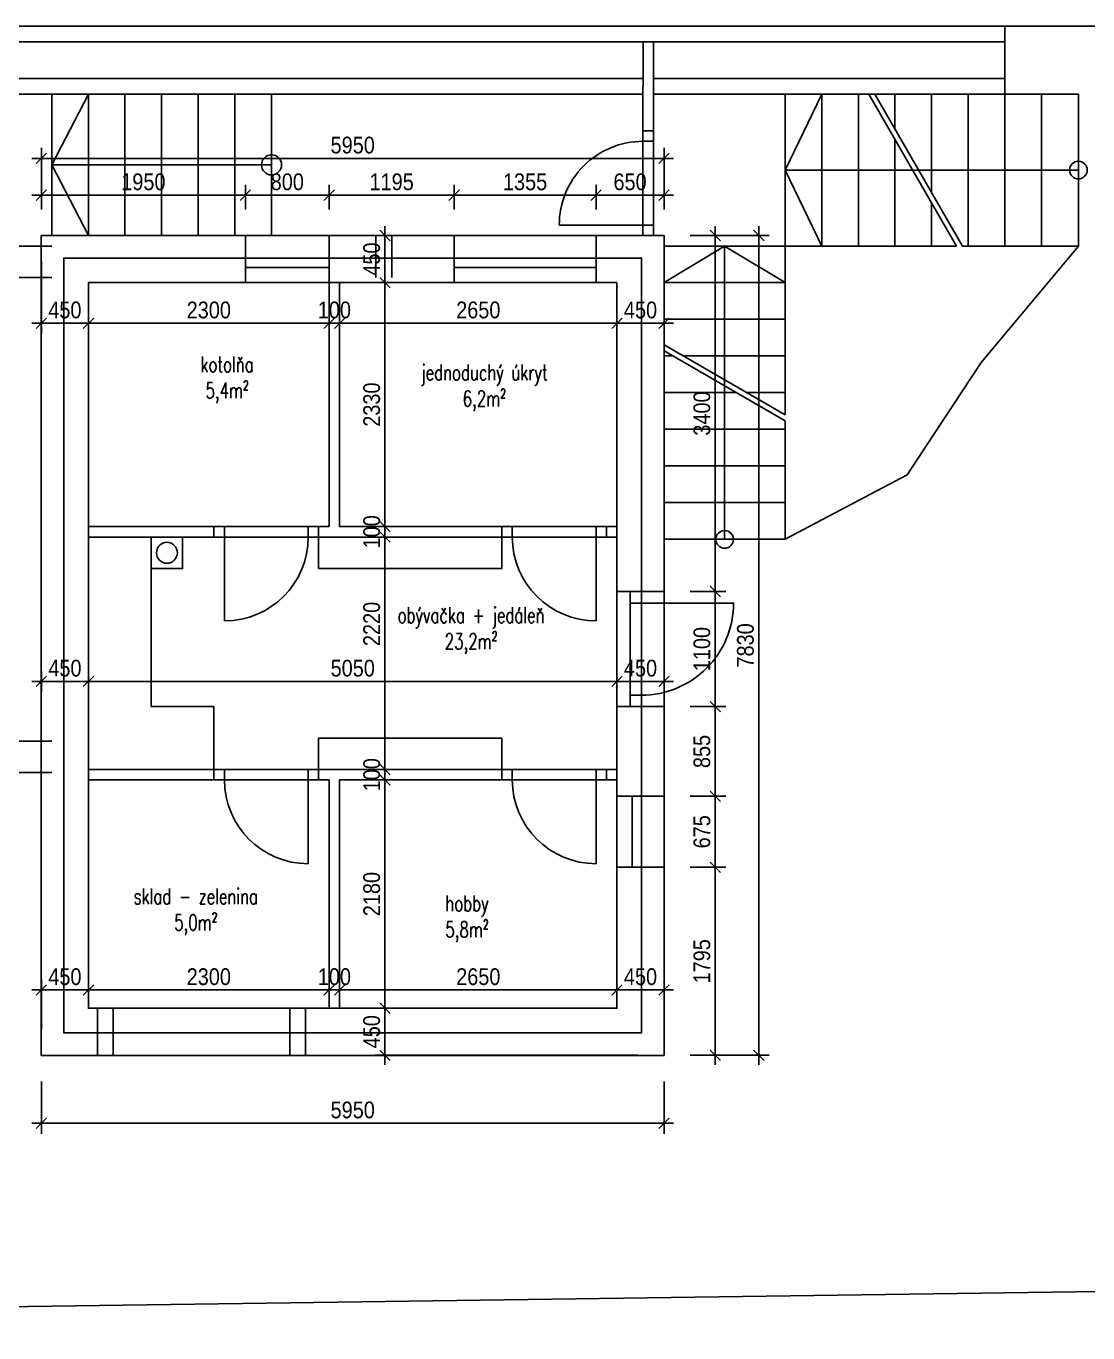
# Model space of a CAD drawing. Header units: millimetres. Extents: x 465413 to 965836, y 2516576 to 3795663.
# Drawn here: x 872748 to 882892, y 2810536 to 2823017 of the extents above; entities that cross this region are included whole.
import ezdxf
from ezdxf.lldxf.tags import DXFTag

# ---------------------------------------------------------------- set-up
doc = ezdxf.new("R2010")
doc.units = ezdxf.units.MM
for name, color, linetype in [('DIM_100', 64, 'Continuous'), ('DVE_REZ', 1, 'Continuous'), ('KOTY', 96, 'Continuous'), ('MUR-POH', 64, 'Continuous'), ('MUR_POH', 64, 'Continuous'), ('MUR_REZ', 3, 'Continuous'), ('NAB_ZAR', 14, 'Continuous'), ('PLO_LIN', 6, 'Continuous')]:
    doc.layers.add(name, color=color, linetype=linetype)
doc.styles.add('ROMANS', font='arial.ttf', dxfattribs={"width": 0.85})
doc.styles.add('SIMPLEX', font='SIMPLEX.SHX', dxfattribs={"width": 0.7})
tags = doc.linetypes.add('DASHED', pattern=[0.75, 0.5, -0.25]).pattern_tags.tags
tags[6:7] = [DXFTag(74, 4), DXFTag(75, 0), DXFTag(340, '0'), DXFTag(46, 1.0), DXFTag(50, 0.0), DXFTag(44, 0.0), DXFTag(45, 0.0)]
tags[4:5] = [DXFTag(74, 4), DXFTag(75, 0), DXFTag(340, '0'), DXFTag(46, 1.0), DXFTag(50, 0.0), DXFTag(44, 0.0), DXFTag(45, 0.0)]
doc.dimstyles.new('PAJO1-studia', dxfattribs={"dimtxt": 160, "dimasz": 100, "dimexe": 100, "dimexo": 250, "dimgap": 45, "dimtad": 1, "dimdec": 0, "dimrnd": 5, "dimtxsty": 'ROMANS', "dimblk": 'OBLIQUE', "dimcen": 200, "dimdle": 90, "dimadec": 0, "dimazin": 0, "dimtfac": 1, "dimtdec": 0, "dimtmove": 1, "dimatfit": 3, "dimfxl": 1, "dimarcsym": 0})

# ---------------------------------------------------------------- blocks, each defined once
blk = doc.blocks.new('_OBLIQUE')
at = {"color": 0, "linetype": 'ByBlock'}
blk.add_line((-0.5, -0.5), (0.5, 0.5), dxfattribs=at)
blk = doc.blocks.new('*D516')
at = {"layer": 'Defpoints', "color": 0}
for p in [(876176, 2813637), (878393, 2813637), (878843, 2813187)]:
    blk.add_point(p, dxfattribs=at)
at = {"layer": 'PLO_LIN', "color": 0, "lineweight": -2}
for p, q in [((878143, 2813637), (876076, 2813637)), ((876176, 2813097), (876176, 2813727)), ((878593, 2813187), (876076, 2813187))]:
    blk.add_line(p, q, dxfattribs=at)
at = {"layer": 'PLO_LIN', "color": 0, "lineweight": -2, "xscale": 100, "yscale": 100, "zscale": 100}
for p, rotation in [((876176, 2813637), 90), ((876176, 2813187), 270)]:
    blk.add_blockref('_OBLIQUE', p, dxfattribs=dict(at, rotation=rotation))
at = {"layer": 'PLO_LIN', "color": 0, "insert": (876050, 2813412), "char_height": 160, "attachment_point": 5, "rotation": 90, "style": 'ROMANS'}
blk.add_mtext('450', dxfattribs=at)
blk = doc.blocks.new('*D517')
at = {"layer": 'Defpoints', "color": 0}
for p in [(876176, 2815817), (876518, 2815817), (878393, 2813637)]:
    blk.add_point(p, dxfattribs=at)
at = {"layer": 'PLO_LIN', "color": 0, "lineweight": -2}
for p, q in [((876176, 2813547), (876176, 2815907)), ((876268, 2815817), (876076, 2815817)), ((878143, 2813637), (876076, 2813637))]:
    blk.add_line(p, q, dxfattribs=at)
at = {"layer": 'PLO_LIN', "color": 0, "lineweight": -2, "xscale": 100, "yscale": 100, "zscale": 100}
for p, rotation in [((876176, 2815817), 90), ((876176, 2813637), 270)]:
    blk.add_blockref('_OBLIQUE', p, dxfattribs=dict(at, rotation=rotation))
at = {"layer": 'PLO_LIN', "color": 0, "insert": (876050, 2814727), "char_height": 160, "attachment_point": 5, "rotation": 90, "style": 'ROMANS'}
blk.add_mtext('2180', dxfattribs=at)
blk = doc.blocks.new('*D518')
at = {"layer": 'Defpoints', "color": 0}
for p in [(876176, 2815917), (876518, 2815917), (876518, 2815817)]:
    blk.add_point(p, dxfattribs=at)
at = {"layer": 'PLO_LIN', "color": 0, "lineweight": -2}
for p, q in [((876176, 2815727), (876176, 2816007)), ((876268, 2815917), (876076, 2815917)), ((876268, 2815817), (876076, 2815817))]:
    blk.add_line(p, q, dxfattribs=at)
at = {"layer": 'PLO_LIN', "color": 0, "lineweight": -2, "xscale": 100, "yscale": 100, "zscale": 100}
for p, rotation in [((876176, 2815917), 90), ((876176, 2815817), 270)]:
    blk.add_blockref('_OBLIQUE', p, dxfattribs=dict(at, rotation=rotation))
at = {"layer": 'PLO_LIN', "color": 0, "insert": (876050, 2815867), "char_height": 160, "attachment_point": 5, "rotation": 90, "style": 'ROMANS'}
blk.add_mtext('100', dxfattribs=at)
blk = doc.blocks.new('*D519')
at = {"layer": 'Defpoints', "color": 0}
for p in [(876176, 2818137), (876518, 2818137), (876518, 2815917)]:
    blk.add_point(p, dxfattribs=at)
at = {"layer": 'PLO_LIN', "color": 0, "lineweight": -2}
for p, q in [((876268, 2818137), (876076, 2818137)), ((876176, 2815827), (876176, 2818227)), ((876268, 2815917), (876076, 2815917))]:
    blk.add_line(p, q, dxfattribs=at)
at = {"layer": 'PLO_LIN', "color": 0, "lineweight": -2, "xscale": 100, "yscale": 100, "zscale": 100}
for p, rotation in [((876176, 2818137), 90), ((876176, 2815917), 270)]:
    blk.add_blockref('_OBLIQUE', p, dxfattribs=dict(at, rotation=rotation))
at = {"layer": 'PLO_LIN', "color": 0, "insert": (876050, 2817307), "char_height": 160, "attachment_point": 5, "rotation": 90, "style": 'ROMANS'}
blk.add_mtext('2220', dxfattribs=at)
blk = doc.blocks.new('*D520')
at = {"layer": 'Defpoints', "color": 0}
for p in [(876176, 2818237), (876518, 2818137), (876543, 2818237)]:
    blk.add_point(p, dxfattribs=at)
at = {"layer": 'PLO_LIN', "color": 0, "lineweight": -2}
for p, q in [((876176, 2818047), (876176, 2818327)), ((876293, 2818237), (876076, 2818237)), ((876268, 2818137), (876076, 2818137))]:
    blk.add_line(p, q, dxfattribs=at)
at = {"layer": 'PLO_LIN', "color": 0, "lineweight": -2, "xscale": 100, "yscale": 100, "zscale": 100}
for p, rotation in [((876176, 2818237), 90), ((876176, 2818137), 270)]:
    blk.add_blockref('_OBLIQUE', p, dxfattribs=dict(at, rotation=rotation))
at = {"layer": 'PLO_LIN', "color": 0, "insert": (876050, 2818187), "char_height": 160, "attachment_point": 5, "rotation": 90, "style": 'ROMANS'}
blk.add_mtext('100', dxfattribs=at)
blk = doc.blocks.new('*D521')
at = {"layer": 'Defpoints', "color": 0}
for p in [(876176, 2820567), (876543, 2820567), (876543, 2818237)]:
    blk.add_point(p, dxfattribs=at)
at = {"layer": 'PLO_LIN', "color": 0, "lineweight": -2}
for p, q in [((876176, 2818147), (876176, 2820657)), ((876293, 2820567), (876076, 2820567)), ((876293, 2818237), (876076, 2818237))]:
    blk.add_line(p, q, dxfattribs=at)
at = {"layer": 'PLO_LIN', "color": 0, "lineweight": -2, "xscale": 100, "yscale": 100, "zscale": 100}
for p, rotation in [((876176, 2820567), 90), ((876176, 2818237), 270)]:
    blk.add_blockref('_OBLIQUE', p, dxfattribs=dict(at, rotation=rotation))
at = {"layer": 'PLO_LIN', "color": 0, "insert": (876050, 2819402), "char_height": 160, "attachment_point": 5, "rotation": 90, "style": 'ROMANS'}
blk.add_mtext('2330', dxfattribs=at)
blk = doc.blocks.new('*D522')
at = {"layer": 'Defpoints', "color": 0}
for p in [(876176, 2821017), (876543, 2821017), (876543, 2820567)]:
    blk.add_point(p, dxfattribs=at)
at = {"layer": 'PLO_LIN', "color": 0, "lineweight": -2}
for p, q in [((876293, 2821017), (876076, 2821017)), ((876176, 2820477), (876176, 2821107)), ((876293, 2820567), (876076, 2820567))]:
    blk.add_line(p, q, dxfattribs=at)
at = {"layer": 'PLO_LIN', "color": 0, "lineweight": -2, "xscale": 100, "yscale": 100, "zscale": 100}
for p, rotation in [((876176, 2821017), 90), ((876176, 2820567), 270)]:
    blk.add_blockref('_OBLIQUE', p, dxfattribs=dict(at, rotation=rotation))
at = {"layer": 'PLO_LIN', "color": 0, "insert": (876050, 2820792), "char_height": 160, "attachment_point": 5, "rotation": 90, "style": 'ROMANS'}
blk.add_mtext('450', dxfattribs=at)
blk = doc.blocks.new('*D523')
at = {"layer": 'Defpoints', "color": 0}
for p in [(873343, 2813811), (873343, 2813637), (872893, 2813187)]:
    blk.add_point(p, dxfattribs=at)
at = {"layer": 'PLO_LIN', "color": 0, "lineweight": -2}
for p, q in [((872893, 2813437), (872893, 2813911)), ((873343, 2813887), (873343, 2813911)), ((872803, 2813811), (873433, 2813811))]:
    blk.add_line(p, q, dxfattribs=at)
at = {"layer": 'PLO_LIN', "color": 0, "lineweight": -2, "xscale": 100, "yscale": 100, "zscale": 100, "rotation": 180}
blk.add_blockref('_OBLIQUE', (872893, 2813811), dxfattribs=at)
at = {"layer": 'PLO_LIN', "color": 0, "lineweight": -2, "xscale": 100, "yscale": 100, "zscale": 100}
blk.add_blockref('_OBLIQUE', (873343, 2813811), dxfattribs=at)
at = {"layer": 'PLO_LIN', "color": 0, "insert": (873118, 2813937), "char_height": 160, "attachment_point": 5, "style": 'ROMANS'}
blk.add_mtext('450', dxfattribs=at)
blk = doc.blocks.new('*D524')
at = {"layer": 'Defpoints', "color": 0}
for p in [(875643, 2813811), (875643, 2813811), (873343, 2813637)]:
    blk.add_point(p, dxfattribs=at)
at = {"layer": 'PLO_LIN', "color": 0, "lineweight": -2}
for p, q in [((875643, 2814061), (875643, 2813911)), ((873343, 2813887), (873343, 2813911)), ((873253, 2813811), (875733, 2813811))]:
    blk.add_line(p, q, dxfattribs=at)
at = {"layer": 'PLO_LIN', "color": 0, "lineweight": -2, "xscale": 100, "yscale": 100, "zscale": 100, "rotation": 180}
blk.add_blockref('_OBLIQUE', (873343, 2813811), dxfattribs=at)
at = {"layer": 'PLO_LIN', "color": 0, "lineweight": -2, "xscale": 100, "yscale": 100, "zscale": 100}
blk.add_blockref('_OBLIQUE', (875643, 2813811), dxfattribs=at)
at = {"layer": 'PLO_LIN', "color": 0, "insert": (874493, 2813937), "char_height": 160, "attachment_point": 5, "style": 'ROMANS'}
blk.add_mtext('2300', dxfattribs=at)
blk = doc.blocks.new('*D525')
at = {"layer": 'Defpoints', "color": 0}
for p in [(875643, 2813811), (875743, 2813811), (875743, 2813811)]:
    blk.add_point(p, dxfattribs=at)
at = {"layer": 'PLO_LIN', "color": 0, "lineweight": -2}
for p, q in [((875643, 2814061), (875643, 2813911)), ((875743, 2814061), (875743, 2813911)), ((875553, 2813811), (875833, 2813811))]:
    blk.add_line(p, q, dxfattribs=at)
at = {"layer": 'PLO_LIN', "color": 0, "lineweight": -2, "xscale": 100, "yscale": 100, "zscale": 100, "rotation": 180}
blk.add_blockref('_OBLIQUE', (875643, 2813811), dxfattribs=at)
at = {"layer": 'PLO_LIN', "color": 0, "lineweight": -2, "xscale": 100, "yscale": 100, "zscale": 100}
blk.add_blockref('_OBLIQUE', (875743, 2813811), dxfattribs=at)
at = {"layer": 'PLO_LIN', "color": 0, "insert": (875693, 2813937), "char_height": 160, "attachment_point": 5, "style": 'ROMANS'}
blk.add_mtext('100', dxfattribs=at)
blk = doc.blocks.new('*D526')
at = {"layer": 'Defpoints', "color": 0}
for p in [(875743, 2813811), (878393, 2813811), (878393, 2813811)]:
    blk.add_point(p, dxfattribs=at)
at = {"layer": 'PLO_LIN', "color": 0, "lineweight": -2}
for p, q in [((875743, 2814061), (875743, 2813911)), ((878393, 2814061), (878393, 2813911)), ((875653, 2813811), (878483, 2813811))]:
    blk.add_line(p, q, dxfattribs=at)
at = {"layer": 'PLO_LIN', "color": 0, "lineweight": -2, "xscale": 100, "yscale": 100, "zscale": 100, "rotation": 180}
blk.add_blockref('_OBLIQUE', (875743, 2813811), dxfattribs=at)
at = {"layer": 'PLO_LIN', "color": 0, "lineweight": -2, "xscale": 100, "yscale": 100, "zscale": 100}
blk.add_blockref('_OBLIQUE', (878393, 2813811), dxfattribs=at)
at = {"layer": 'PLO_LIN', "color": 0, "insert": (877068, 2813937), "char_height": 160, "attachment_point": 5, "style": 'ROMANS'}
blk.add_mtext('2650', dxfattribs=at)
blk = doc.blocks.new('*D527')
at = {"layer": 'Defpoints', "color": 0}
for p in [(878393, 2813811), (878843, 2813811), (878843, 2813811)]:
    blk.add_point(p, dxfattribs=at)
at = {"layer": 'PLO_LIN', "color": 0, "lineweight": -2}
for p, q in [((878393, 2814061), (878393, 2813911)), ((878843, 2814061), (878843, 2813911)), ((878303, 2813811), (878933, 2813811))]:
    blk.add_line(p, q, dxfattribs=at)
at = {"layer": 'PLO_LIN', "color": 0, "lineweight": -2, "xscale": 100, "yscale": 100, "zscale": 100, "rotation": 180}
blk.add_blockref('_OBLIQUE', (878393, 2813811), dxfattribs=at)
at = {"layer": 'PLO_LIN', "color": 0, "lineweight": -2, "xscale": 100, "yscale": 100, "zscale": 100}
blk.add_blockref('_OBLIQUE', (878843, 2813811), dxfattribs=at)
at = {"layer": 'PLO_LIN', "color": 0, "insert": (878618, 2813937), "char_height": 160, "attachment_point": 5, "style": 'ROMANS'}
blk.add_mtext('450', dxfattribs=at)
blk = doc.blocks.new('*D528')
at = {"layer": 'Defpoints', "color": 0}
for p in [(872893, 2817102), (873343, 2817102), (873343, 2816758)]:
    blk.add_point(p, dxfattribs=at)
at = {"layer": 'PLO_LIN', "color": 0, "lineweight": -2}
for p, q in [((872803, 2816758), (873433, 2816758)), ((872893, 2816852), (872893, 2816658)), ((873343, 2816852), (873343, 2816658))]:
    blk.add_line(p, q, dxfattribs=at)
at = {"layer": 'PLO_LIN', "color": 0, "lineweight": -2, "xscale": 100, "yscale": 100, "zscale": 100, "rotation": 180}
blk.add_blockref('_OBLIQUE', (872893, 2816758), dxfattribs=at)
at = {"layer": 'PLO_LIN', "color": 0, "lineweight": -2, "xscale": 100, "yscale": 100, "zscale": 100}
blk.add_blockref('_OBLIQUE', (873343, 2816758), dxfattribs=at)
at = {"layer": 'PLO_LIN', "color": 0, "insert": (873118, 2816884), "char_height": 160, "attachment_point": 5, "style": 'ROMANS'}
blk.add_mtext('450', dxfattribs=at)
blk = doc.blocks.new('*D529')
at = {"layer": 'Defpoints', "color": 0}
for p in [(873343, 2817102), (878393, 2816758), (878393, 2816517)]:
    blk.add_point(p, dxfattribs=at)
at = {"layer": 'PLO_LIN', "color": 0, "lineweight": -2}
for p, q in [((873253, 2816758), (878483, 2816758)), ((873343, 2816852), (873343, 2816658)), ((878393, 2816767), (878393, 2816858))]:
    blk.add_line(p, q, dxfattribs=at)
at = {"layer": 'PLO_LIN', "color": 0, "lineweight": -2, "xscale": 100, "yscale": 100, "zscale": 100, "rotation": 180}
blk.add_blockref('_OBLIQUE', (873343, 2816758), dxfattribs=at)
at = {"layer": 'PLO_LIN', "color": 0, "lineweight": -2, "xscale": 100, "yscale": 100, "zscale": 100}
blk.add_blockref('_OBLIQUE', (878393, 2816758), dxfattribs=at)
at = {"layer": 'PLO_LIN', "color": 0, "insert": (875868, 2816884), "char_height": 160, "attachment_point": 5, "style": 'ROMANS'}
blk.add_mtext('5050', dxfattribs=at)
blk = doc.blocks.new('*D530')
at = {"layer": 'Defpoints', "color": 0}
for p in [(878843, 2816758), (878393, 2816517), (878843, 2816517)]:
    blk.add_point(p, dxfattribs=at)
at = {"layer": 'PLO_LIN', "color": 0, "lineweight": -2}
for p, q in [((878303, 2816758), (878933, 2816758)), ((878393, 2816767), (878393, 2816858)), ((878843, 2816767), (878843, 2816858))]:
    blk.add_line(p, q, dxfattribs=at)
at = {"layer": 'PLO_LIN', "color": 0, "lineweight": -2, "xscale": 100, "yscale": 100, "zscale": 100, "rotation": 180}
blk.add_blockref('_OBLIQUE', (878393, 2816758), dxfattribs=at)
at = {"layer": 'PLO_LIN', "color": 0, "lineweight": -2, "xscale": 100, "yscale": 100, "zscale": 100}
blk.add_blockref('_OBLIQUE', (878843, 2816758), dxfattribs=at)
at = {"layer": 'PLO_LIN', "color": 0, "insert": (878618, 2816884), "char_height": 160, "attachment_point": 5, "style": 'ROMANS'}
blk.add_mtext('450', dxfattribs=at)
blk = doc.blocks.new('*D531')
at = {"layer": 'Defpoints', "color": 0}
for p in [(872893, 2821017), (873343, 2820567), (873343, 2820179)]:
    blk.add_point(p, dxfattribs=at)
at = {"layer": 'PLO_LIN', "color": 0, "lineweight": -2}
for p, q in [((872893, 2820767), (872893, 2820079)), ((873343, 2820317), (873343, 2820079)), ((872803, 2820179), (873433, 2820179))]:
    blk.add_line(p, q, dxfattribs=at)
at = {"layer": 'PLO_LIN', "color": 0, "lineweight": -2, "xscale": 100, "yscale": 100, "zscale": 100, "rotation": 180}
blk.add_blockref('_OBLIQUE', (872893, 2820179), dxfattribs=at)
at = {"layer": 'PLO_LIN', "color": 0, "lineweight": -2, "xscale": 100, "yscale": 100, "zscale": 100}
blk.add_blockref('_OBLIQUE', (873343, 2820179), dxfattribs=at)
at = {"layer": 'PLO_LIN', "color": 0, "insert": (873118, 2820305), "char_height": 160, "attachment_point": 5, "style": 'ROMANS'}
blk.add_mtext('450', dxfattribs=at)
blk = doc.blocks.new('*D532')
at = {"layer": 'Defpoints', "color": 0}
for p in [(873343, 2820567), (875643, 2820179), (875643, 2820179)]:
    blk.add_point(p, dxfattribs=at)
at = {"layer": 'PLO_LIN', "color": 0, "lineweight": -2}
for p, q in [((873343, 2820317), (873343, 2820079)), ((873253, 2820179), (875733, 2820179)), ((875643, 2819929), (875643, 2820079))]:
    blk.add_line(p, q, dxfattribs=at)
at = {"layer": 'PLO_LIN', "color": 0, "lineweight": -2, "xscale": 100, "yscale": 100, "zscale": 100, "rotation": 180}
blk.add_blockref('_OBLIQUE', (873343, 2820179), dxfattribs=at)
at = {"layer": 'PLO_LIN', "color": 0, "lineweight": -2, "xscale": 100, "yscale": 100, "zscale": 100}
blk.add_blockref('_OBLIQUE', (875643, 2820179), dxfattribs=at)
at = {"layer": 'PLO_LIN', "color": 0, "insert": (874493, 2820305), "char_height": 160, "attachment_point": 5, "style": 'ROMANS'}
blk.add_mtext('2300', dxfattribs=at)
blk = doc.blocks.new('*D533')
at = {"layer": 'Defpoints', "color": 0}
for p in [(875643, 2820179), (875743, 2820179), (875743, 2820179)]:
    blk.add_point(p, dxfattribs=at)
at = {"layer": 'PLO_LIN', "color": 0, "lineweight": -2}
for p, q in [((875553, 2820179), (875833, 2820179)), ((875643, 2819929), (875643, 2820079)), ((875743, 2819929), (875743, 2820079))]:
    blk.add_line(p, q, dxfattribs=at)
at = {"layer": 'PLO_LIN', "color": 0, "lineweight": -2, "xscale": 100, "yscale": 100, "zscale": 100, "rotation": 180}
blk.add_blockref('_OBLIQUE', (875643, 2820179), dxfattribs=at)
at = {"layer": 'PLO_LIN', "color": 0, "lineweight": -2, "xscale": 100, "yscale": 100, "zscale": 100}
blk.add_blockref('_OBLIQUE', (875743, 2820179), dxfattribs=at)
at = {"layer": 'PLO_LIN', "color": 0, "insert": (875693, 2820305), "char_height": 160, "attachment_point": 5, "style": 'ROMANS'}
blk.add_mtext('100', dxfattribs=at)
blk = doc.blocks.new('*D534')
at = {"layer": 'Defpoints', "color": 0}
for p in [(875743, 2820179), (878393, 2820179), (878393, 2820179)]:
    blk.add_point(p, dxfattribs=at)
at = {"layer": 'PLO_LIN', "color": 0, "lineweight": -2}
for p, q in [((875653, 2820179), (878483, 2820179)), ((875743, 2819929), (875743, 2820079)), ((878393, 2819929), (878393, 2820079))]:
    blk.add_line(p, q, dxfattribs=at)
at = {"layer": 'PLO_LIN', "color": 0, "lineweight": -2, "xscale": 100, "yscale": 100, "zscale": 100, "rotation": 180}
blk.add_blockref('_OBLIQUE', (875743, 2820179), dxfattribs=at)
at = {"layer": 'PLO_LIN', "color": 0, "lineweight": -2, "xscale": 100, "yscale": 100, "zscale": 100}
blk.add_blockref('_OBLIQUE', (878393, 2820179), dxfattribs=at)
at = {"layer": 'PLO_LIN', "color": 0, "insert": (877068, 2820305), "char_height": 160, "attachment_point": 5, "style": 'ROMANS'}
blk.add_mtext('2650', dxfattribs=at)
blk = doc.blocks.new('*D535')
at = {"layer": 'Defpoints', "color": 0}
for p in [(878393, 2820179), (878843, 2820179), (878843, 2819973)]:
    blk.add_point(p, dxfattribs=at)
at = {"layer": 'PLO_LIN', "color": 0, "lineweight": -2}
for p, q in [((878843, 2820223), (878843, 2820279)), ((878303, 2820179), (878933, 2820179)), ((878393, 2819929), (878393, 2820079))]:
    blk.add_line(p, q, dxfattribs=at)
at = {"layer": 'PLO_LIN', "color": 0, "lineweight": -2, "xscale": 100, "yscale": 100, "zscale": 100, "rotation": 180}
blk.add_blockref('_OBLIQUE', (878393, 2820179), dxfattribs=at)
at = {"layer": 'PLO_LIN', "color": 0, "lineweight": -2, "xscale": 100, "yscale": 100, "zscale": 100}
blk.add_blockref('_OBLIQUE', (878843, 2820179), dxfattribs=at)
at = {"layer": 'PLO_LIN', "color": 0, "insert": (878618, 2820305), "char_height": 160, "attachment_point": 5, "style": 'ROMANS'}
blk.add_mtext('450', dxfattribs=at)
blk = doc.blocks.new('*D536')
at = {"layer": 'Defpoints', "color": 0}
for p in [(874843, 2821402), (872893, 2821017), (874843, 2821017)]:
    blk.add_point(p, dxfattribs=at)
at = {"layer": 'PLO_LIN', "color": 0, "lineweight": -2}
for p, q in [((872893, 2821267), (872893, 2821502)), ((874843, 2821267), (874843, 2821502)), ((872803, 2821402), (874933, 2821402))]:
    blk.add_line(p, q, dxfattribs=at)
at = {"layer": 'PLO_LIN', "color": 0, "lineweight": -2, "xscale": 100, "yscale": 100, "zscale": 100, "rotation": 180}
blk.add_blockref('_OBLIQUE', (872893, 2821402), dxfattribs=at)
at = {"layer": 'PLO_LIN', "color": 0, "lineweight": -2, "xscale": 100, "yscale": 100, "zscale": 100}
blk.add_blockref('_OBLIQUE', (874843, 2821402), dxfattribs=at)
at = {"layer": 'PLO_LIN', "color": 0, "insert": (873868, 2821529), "char_height": 160, "attachment_point": 5, "style": 'ROMANS'}
blk.add_mtext('1950', dxfattribs=at)
blk = doc.blocks.new('*D537')
at = {"layer": 'Defpoints', "color": 0}
for p in [(875643, 2821402), (874843, 2821017), (875643, 2821017)]:
    blk.add_point(p, dxfattribs=at)
at = {"layer": 'PLO_LIN', "color": 0, "lineweight": -2}
for p, q in [((874843, 2821267), (874843, 2821502)), ((875643, 2821267), (875643, 2821502)), ((874753, 2821402), (875733, 2821402))]:
    blk.add_line(p, q, dxfattribs=at)
at = {"layer": 'PLO_LIN', "color": 0, "lineweight": -2, "xscale": 100, "yscale": 100, "zscale": 100, "rotation": 180}
blk.add_blockref('_OBLIQUE', (874843, 2821402), dxfattribs=at)
at = {"layer": 'PLO_LIN', "color": 0, "lineweight": -2, "xscale": 100, "yscale": 100, "zscale": 100}
blk.add_blockref('_OBLIQUE', (875643, 2821402), dxfattribs=at)
at = {"layer": 'PLO_LIN', "color": 0, "insert": (875243, 2821529), "char_height": 160, "attachment_point": 5, "style": 'ROMANS'}
blk.add_mtext('800', dxfattribs=at)
blk = doc.blocks.new('*D538')
at = {"layer": 'Defpoints', "color": 0}
for p in [(876838, 2821402), (875643, 2821017), (876838, 2821017)]:
    blk.add_point(p, dxfattribs=at)
at = {"layer": 'PLO_LIN', "color": 0, "lineweight": -2}
for p, q in [((875643, 2821267), (875643, 2821502)), ((876838, 2821267), (876838, 2821502)), ((875553, 2821402), (876928, 2821402))]:
    blk.add_line(p, q, dxfattribs=at)
at = {"layer": 'PLO_LIN', "color": 0, "lineweight": -2, "xscale": 100, "yscale": 100, "zscale": 100, "rotation": 180}
blk.add_blockref('_OBLIQUE', (875643, 2821402), dxfattribs=at)
at = {"layer": 'PLO_LIN', "color": 0, "lineweight": -2, "xscale": 100, "yscale": 100, "zscale": 100}
blk.add_blockref('_OBLIQUE', (876838, 2821402), dxfattribs=at)
at = {"layer": 'PLO_LIN', "color": 0, "insert": (876240, 2821529), "char_height": 160, "attachment_point": 5, "style": 'ROMANS'}
blk.add_mtext('1195', dxfattribs=at)
blk = doc.blocks.new('*D539')
at = {"layer": 'Defpoints', "color": 0}
for p in [(878193, 2821402), (876838, 2821017), (878193, 2821017)]:
    blk.add_point(p, dxfattribs=at)
at = {"layer": 'PLO_LIN', "color": 0, "lineweight": -2}
for p, q in [((876838, 2821267), (876838, 2821502)), ((878193, 2821267), (878193, 2821502)), ((876748, 2821402), (878283, 2821402))]:
    blk.add_line(p, q, dxfattribs=at)
at = {"layer": 'PLO_LIN', "color": 0, "lineweight": -2, "xscale": 100, "yscale": 100, "zscale": 100, "rotation": 180}
blk.add_blockref('_OBLIQUE', (876838, 2821402), dxfattribs=at)
at = {"layer": 'PLO_LIN', "color": 0, "lineweight": -2, "xscale": 100, "yscale": 100, "zscale": 100}
blk.add_blockref('_OBLIQUE', (878193, 2821402), dxfattribs=at)
at = {"layer": 'PLO_LIN', "color": 0, "insert": (877515, 2821529), "char_height": 160, "attachment_point": 5, "style": 'ROMANS'}
blk.add_mtext('1355', dxfattribs=at)
blk = doc.blocks.new('*D540')
at = {"layer": 'Defpoints', "color": 0}
for p in [(878843, 2821402), (878193, 2821017), (878843, 2821017)]:
    blk.add_point(p, dxfattribs=at)
at = {"layer": 'PLO_LIN', "color": 0, "lineweight": -2}
for p, q in [((878193, 2821267), (878193, 2821502)), ((878843, 2821267), (878843, 2821502)), ((878103, 2821402), (878933, 2821402))]:
    blk.add_line(p, q, dxfattribs=at)
at = {"layer": 'PLO_LIN', "color": 0, "lineweight": -2, "xscale": 100, "yscale": 100, "zscale": 100, "rotation": 180}
blk.add_blockref('_OBLIQUE', (878193, 2821402), dxfattribs=at)
at = {"layer": 'PLO_LIN', "color": 0, "lineweight": -2, "xscale": 100, "yscale": 100, "zscale": 100}
blk.add_blockref('_OBLIQUE', (878843, 2821402), dxfattribs=at)
at = {"layer": 'PLO_LIN', "color": 0, "insert": (878518, 2821529), "char_height": 160, "attachment_point": 5, "style": 'ROMANS'}
blk.add_mtext('650', dxfattribs=at)
blk = doc.blocks.new('*D541')
at = {"layer": 'Defpoints', "color": 0}
for p in [(878843, 2821754), (872893, 2821017), (878843, 2821017)]:
    blk.add_point(p, dxfattribs=at)
at = {"layer": 'PLO_LIN', "color": 0, "lineweight": -2}
for p, q in [((872803, 2821754), (878933, 2821754)), ((872893, 2821267), (872893, 2821854)), ((878843, 2821267), (878843, 2821854))]:
    blk.add_line(p, q, dxfattribs=at)
at = {"layer": 'PLO_LIN', "color": 0, "lineweight": -2, "xscale": 100, "yscale": 100, "zscale": 100, "rotation": 180}
blk.add_blockref('_OBLIQUE', (872893, 2821754), dxfattribs=at)
at = {"layer": 'PLO_LIN', "color": 0, "lineweight": -2, "xscale": 100, "yscale": 100, "zscale": 100}
blk.add_blockref('_OBLIQUE', (878843, 2821754), dxfattribs=at)
at = {"layer": 'PLO_LIN', "color": 0, "insert": (875868, 2821880), "char_height": 160, "attachment_point": 5, "style": 'ROMANS'}
blk.add_mtext('5950', dxfattribs=at)
blk = doc.blocks.new('*D542')
at = {"layer": 'Defpoints', "color": 0}
for p in [(872893, 2813187), (878843, 2813187), (878843, 2812538)]:
    blk.add_point(p, dxfattribs=at)
at = {"layer": 'PLO_LIN', "color": 0, "lineweight": -2}
for p, q in [((872893, 2812937), (872893, 2812438)), ((878843, 2812937), (878843, 2812438)), ((872803, 2812538), (878933, 2812538))]:
    blk.add_line(p, q, dxfattribs=at)
at = {"layer": 'PLO_LIN', "color": 0, "lineweight": -2, "xscale": 100, "yscale": 100, "zscale": 100, "rotation": 180}
blk.add_blockref('_OBLIQUE', (872893, 2812538), dxfattribs=at)
at = {"layer": 'PLO_LIN', "color": 0, "lineweight": -2, "xscale": 100, "yscale": 100, "zscale": 100}
blk.add_blockref('_OBLIQUE', (878843, 2812538), dxfattribs=at)
at = {"layer": 'PLO_LIN', "color": 0, "insert": (875868, 2812664), "char_height": 160, "attachment_point": 5, "style": 'ROMANS'}
blk.add_mtext('5950', dxfattribs=at)
blk = doc.blocks.new('*D543')
at = {"layer": 'Defpoints', "color": 0}
for p in [(878843, 2814983), (879332, 2814983), (878843, 2813187)]:
    blk.add_point(p, dxfattribs=at)
at = {"layer": 'PLO_LIN', "color": 0, "lineweight": -2}
for p, q in [((879332, 2813097), (879332, 2815073)), ((879093, 2814983), (879432, 2814983)), ((879093, 2813187), (879432, 2813187))]:
    blk.add_line(p, q, dxfattribs=at)
at = {"layer": 'PLO_LIN', "color": 0, "lineweight": -2, "xscale": 100, "yscale": 100, "zscale": 100}
for p, rotation in [((879332, 2814983), 90), ((879332, 2813187), 270)]:
    blk.add_blockref('_OBLIQUE', p, dxfattribs=dict(at, rotation=rotation))
at = {"layer": 'PLO_LIN', "color": 0, "insert": (879205, 2814085), "char_height": 160, "attachment_point": 5, "rotation": 90, "style": 'ROMANS'}
blk.add_mtext('1795', dxfattribs=at)
blk = doc.blocks.new('*D544')
at = {"layer": 'Defpoints', "color": 0}
for p in [(878843, 2815661), (879332, 2815661), (878843, 2814983)]:
    blk.add_point(p, dxfattribs=at)
at = {"layer": 'PLO_LIN', "color": 0, "lineweight": -2}
for p, q in [((879332, 2814893), (879332, 2815751)), ((879093, 2815661), (879432, 2815661)), ((879093, 2814983), (879432, 2814983))]:
    blk.add_line(p, q, dxfattribs=at)
at = {"layer": 'PLO_LIN', "color": 0, "lineweight": -2, "xscale": 100, "yscale": 100, "zscale": 100}
for p, rotation in [((879332, 2815661), 90), ((879332, 2814983), 270)]:
    blk.add_blockref('_OBLIQUE', p, dxfattribs=dict(at, rotation=rotation))
at = {"layer": 'PLO_LIN', "color": 0, "insert": (879205, 2815322), "char_height": 160, "attachment_point": 5, "rotation": 90, "style": 'ROMANS'}
blk.add_mtext('675', dxfattribs=at)
blk = doc.blocks.new('*D545')
at = {"layer": 'Defpoints', "color": 0}
for p in [(878843, 2816517), (879332, 2816517), (878843, 2815661)]:
    blk.add_point(p, dxfattribs=at)
at = {"layer": 'PLO_LIN', "color": 0, "lineweight": -2}
for p, q in [((879093, 2816517), (879432, 2816517)), ((879332, 2815571), (879332, 2816607)), ((879093, 2815661), (879432, 2815661))]:
    blk.add_line(p, q, dxfattribs=at)
at = {"layer": 'PLO_LIN', "color": 0, "lineweight": -2, "xscale": 100, "yscale": 100, "zscale": 100}
for p, rotation in [((879332, 2816517), 90), ((879332, 2815661), 270)]:
    blk.add_blockref('_OBLIQUE', p, dxfattribs=dict(at, rotation=rotation))
at = {"layer": 'PLO_LIN', "color": 0, "insert": (879205, 2816089), "char_height": 160, "attachment_point": 5, "rotation": 90, "style": 'ROMANS'}
blk.add_mtext('855', dxfattribs=at)
blk = doc.blocks.new('*D546')
at = {"layer": 'Defpoints', "color": 0}
for p in [(878843, 2817617), (879332, 2817617), (878843, 2816517)]:
    blk.add_point(p, dxfattribs=at)
at = {"layer": 'PLO_LIN', "color": 0, "lineweight": -2}
for p, q in [((879332, 2816427), (879332, 2817707)), ((879093, 2817617), (879432, 2817617)), ((879093, 2816517), (879432, 2816517))]:
    blk.add_line(p, q, dxfattribs=at)
at = {"layer": 'PLO_LIN', "color": 0, "lineweight": -2, "xscale": 100, "yscale": 100, "zscale": 100}
for p, rotation in [((879332, 2817617), 90), ((879332, 2816517), 270)]:
    blk.add_blockref('_OBLIQUE', p, dxfattribs=dict(at, rotation=rotation))
at = {"layer": 'PLO_LIN', "color": 0, "insert": (879205, 2817067), "char_height": 160, "attachment_point": 5, "rotation": 90, "style": 'ROMANS'}
blk.add_mtext('1100', dxfattribs=at)
blk = doc.blocks.new('*D547')
at = {"layer": 'Defpoints', "color": 0}
for p in [(878843, 2821017), (879332, 2821017), (878843, 2817617)]:
    blk.add_point(p, dxfattribs=at)
at = {"layer": 'PLO_LIN', "color": 0, "lineweight": -2}
for p, q in [((879093, 2821017), (879432, 2821017)), ((879332, 2817527), (879332, 2821107)), ((879093, 2817617), (879432, 2817617))]:
    blk.add_line(p, q, dxfattribs=at)
at = {"layer": 'PLO_LIN', "color": 0, "lineweight": -2, "xscale": 100, "yscale": 100, "zscale": 100}
for p, rotation in [((879332, 2821017), 90), ((879332, 2817617), 270)]:
    blk.add_blockref('_OBLIQUE', p, dxfattribs=dict(at, rotation=rotation))
at = {"layer": 'PLO_LIN', "color": 0, "insert": (879205, 2819317), "char_height": 160, "attachment_point": 5, "rotation": 90, "style": 'ROMANS'}
blk.add_mtext('3400', dxfattribs=at)
blk = doc.blocks.new('*D548')
at = {"layer": 'Defpoints', "color": 0}
for p in [(878843, 2821017), (878843, 2813187), (879748, 2813187)]:
    blk.add_point(p, dxfattribs=at)
at = {"layer": 'PLO_LIN', "color": 0, "lineweight": -2}
for p, q in [((879093, 2821017), (879848, 2821017)), ((879748, 2821107), (879748, 2813097)), ((879093, 2813187), (879848, 2813187))]:
    blk.add_line(p, q, dxfattribs=at)
at = {"layer": 'PLO_LIN', "color": 0, "lineweight": -2, "xscale": 100, "yscale": 100, "zscale": 100}
for p, rotation in [((879748, 2821017), 90), ((879748, 2813187), 270)]:
    blk.add_blockref('_OBLIQUE', p, dxfattribs=dict(at, rotation=rotation))
at = {"layer": 'PLO_LIN', "color": 0, "insert": (879621, 2817102), "char_height": 160, "attachment_point": 5, "rotation": 90, "style": 'ROMANS'}
blk.add_mtext('7830', dxfattribs=at)

msp = doc.modelspace()

# ---------------------------------------------------------------- linework, layer by layer
at = {"layer": 'DVE_REZ', "linetype": 'ByBlock'}
msp.add_lwpolyline([(878641.5, 2821117), (877841.5, 2821117, -0.4142136), (878641.5, 2821917)], format="xyb", dxfattribs=at)
msp.add_lwpolyline([(878641.5, 2821117), (877841.5, 2821117, -0.4142136), (878641.5, 2821917)], format="xyb", dxfattribs=at)
at = {"layer": 'KOTY', "flags": 128}
for points in [[(873943, 2818136.6), (873943, 2816517), (874542.7, 2816517)], [(875542.7, 2817836.6), (875542.7, 2818136.6)], [(877292.7, 2817836.6), (877292.7, 2818136.6)], [(875542.7, 2817836.6), (877292.7, 2817836.6)], [(874542.7, 2816517), (874542.7, 2815917)], [(875542.7, 2816217), (877292.7, 2816217)], [(875542.7, 2816217), (875542.7, 2815917)], [(877292.7, 2816217), (877292.7, 2815917)]]:
    msp.add_lwpolyline(points, dxfattribs=at)
at = {"layer": 'MUR-POH', "color": 1}
for points in [[(882099.4, 2822367), (882099.4, 2823017)], [(878741.5, 2822367), (882100.6, 2822367)]]:
    msp.add_lwpolyline(points, dxfattribs=at)
at = {"layer": 'MUR-POH', "color": 252}
for points in [[(860749.6, 2822517), (878642.2, 2822517)], [(878741.5, 2822517), (882099.4, 2822517)], [(860749.6, 2822367), (878642, 2822367)], [(878741.5, 2822367), (882801.8, 2822367)], [(881399.4, 2822367), (881399.4, 2821428.2)], [(881749.4, 2822367), (881749.4, 2820917)], [(882099.4, 2822367), (882099.4, 2820917)], [(882450.6, 2822367), (882450.6, 2820917)], [(882801.8, 2822367), (882801.8, 2820917)], [(878842.7, 2820567), (879421.6, 2820917), (880000.6, 2820567)], [(879421.6, 2818114.6), (879421.6, 2820917)], [(880000.6, 2818117), (881165.1, 2818730.3), (881872.1, 2819804.1), (882801.8, 2820917)], [(881694.6, 2820917), (882801.8, 2820917)], [(880000.6, 2819247), (880000.6, 2818115.8)], [(880000.6, 2819168.2), (878842.7, 2819168.2)], [(880000.6, 2818818.2), (878842.7, 2818818.2)], [(880000.6, 2818817), (878842.7, 2818817)], [(880000.6, 2818468.2), (878842.7, 2818468.2)], [(880000.6, 2818467), (878842.7, 2818467)], [(880000.6, 2818117), (878842.7, 2818117)], [(880000.6, 2818115.8), (878842.7, 2818115.8)]]:
    msp.add_lwpolyline(points, dxfattribs=at)
at = {"layer": 'MUR-POH', "color": 6}
for points in [[(878641.5, 2821917), (878741.5, 2821917)], [(878641.5, 2821917), (878741.5, 2821917)], [(878641.5, 2821117), (878741.5, 2821117)]]:
    msp.add_lwpolyline(points, dxfattribs=at)
at = {"layer": 'MUR_POH'}
for p in [(878842.7, 2819900.5), (878842.7, 2819973.2)]:
    msp.add_line(p, (878842.7, 2821017), dxfattribs=at)
at = {"layer": 'MUR_POH', "color": 8, "linetype": 'DASHED', "ltscale": 250}
msp.add_line((872992.7, 2820917), (872992.7, 2820917), dxfattribs=at)
at = {"layer": 'MUR_POH', "color": 8, "linetype": 'DASHED', "ltscale": 250, "flags": 128}
for points in [[(872992.7, 2822367), (872992.7, 2821017)], [(873342.7, 2821017), (872992.7, 2821692), (873342.7, 2822367)], [(873342.7, 2822367), (873342.7, 2821017)], [(873691.4, 2822367), (873691.4, 2821017)], [(874041.4, 2822367), (874041.4, 2821017)], [(874391.4, 2822367), (874391.4, 2821017)], [(874741.4, 2822367), (874741.4, 2821017)], [(875092.7, 2822367), (875092.7, 2821017)], [(880000.6, 2822367), (880000.6, 2820917)], [(880350.6, 2820917), (880000.6, 2821642), (880350.6, 2822367)], [(880350.6, 2822367), (880350.6, 2820917)], [(880699.4, 2822367), (880699.4, 2820917)], [(881049.4, 2822367), (881049.4, 2822034.5)], [(881049.4, 2821934.5), (881049.4, 2820917)], [(875092.7, 2821692), (872992.7, 2821692)], [(882801.8, 2821642), (880000.6, 2821642)], [(881399.4, 2821328.2), (881399.4, 2820917)], [(876090.3, 2821017), (876090.3, 2820617)], [(876240.3, 2821017), (876240.3, 2820617)], [(872992.7, 2815886.7), (854520.2, 2815886.7), (854520.2, 2820917), (872992.7, 2820917)], [(878842.7, 2820917), (881636.8, 2820917)], [(880000.6, 2820917), (878842.7, 2820917)], [(880000.6, 2820917), (880000.6, 2819304.7)], [(872992.7, 2816186.7), (854820.2, 2816186.7), (854820.2, 2820617), (872992.7, 2820617)], [(880000.6, 2820567), (878842.7, 2820567)], [(880000.6, 2820218.2), (878842.7, 2820218.2)], [(880000.6, 2819868.2), (879024.5, 2819868.2)], [(880000.6, 2819518.2), (879630.8, 2819518.2)], [(878392.7, 2816517), (878392.7, 2817617)], [(878842.7, 2817617), (878842.7, 2816517)], [(873429.7, 2813636.7), (873429.7, 2813186.7)], [(873579.7, 2813636.7), (873579.7, 2813186.7)], [(875266, 2813636.7), (875266, 2813186.7)], [(875416, 2813636.7), (875416, 2813186.7)]]:
    msp.add_lwpolyline(points, dxfattribs=at)
at = {"layer": 'MUR_POH'}
for points in [[(875642.7, 2821017), (874842.7, 2821017)], [(878842.7, 2821017), (878842.7, 2819900.5)], [(874842.7, 2820802), (873107.7, 2820802), (873107.7, 2813401.7), (878627.7, 2813401.7), (878627.7, 2814983.5)], [(874842.7, 2820802), (875645, 2820802)], [(876838, 2820802), (875645, 2820802)], [(876838, 2820802), (878192.7, 2820802)], [(878192.7, 2820802), (878627.7, 2820802), (878627.7, 2817617)], [(874842.7, 2820712), (875642.7, 2820712)], [(876838, 2820712), (878192.7, 2820712)], [(874842.7, 2820567), (875642.7, 2820567)], [(876838, 2820567), (878192.7, 2820567)], [(878392.7, 2820567), (878192.7, 2820567)], [(878392.7, 2817617), (878392.7, 2820567)], [(878392.7, 2815660.9), (878392.7, 2816517)], [(878627.7, 2815660.9), (878627.7, 2816517)]]:
    msp.add_lwpolyline(points, dxfattribs=at)
at = {"layer": 'MUR_POH', "flags": 128}
for points in [[(875642.7, 2821017), (875642.7, 2821017)], [(876838, 2821017), (878192.7, 2821017)], [(878442.7, 2821017), (878442.7, 2821017), (878842.7, 2821017), (878842.7, 2820917)], [(878442.7, 2821017), (878442.7, 2821017), (878842.7, 2821017), (878842.7, 2820917)], [(878842.7, 2817617), (878742.7, 2817617)], [(878742.7, 2816517), (878842.7, 2816517)], [(878842.7, 2815660.9), (878842.7, 2816517)], [(878842.7, 2814983.5), (878842.7, 2815660.9)], [(878842.7, 2814101.9), (878842.7, 2813896.6)], [(872892.7, 2813186.7), (873292.7, 2813186.7)]]:
    msp.add_lwpolyline(points, dxfattribs=at)
at = {"layer": 'MUR_POH', "color": 8, "linetype": 'DASHED', "ltscale": 250}
msp.add_circle((875092.7, 2821692), 95.8, dxfattribs=at)
at = {"layer": 'MUR_REZ'}
msp.add_line((878742.7, 2817617), (878392.7, 2817617), dxfattribs=at)
at = {"layer": 'MUR_REZ', "flags": 128}
for points in [[(888696.1, 2811009.1), (855241.5, 2810542.8), (836277.3, 2810535.9), (836153.3, 2822857.3), (853679.2, 2823017), (888336.1, 2823017), (888696.1, 2811009.1)], [(882099.4, 2822867), (882099.4, 2823017)], [(878842.7, 2822867), (878442.7, 2822867)], [(878842.7, 2822867), (878442.7, 2822867)], [(874842.7, 2821017), (872892.7, 2821017), (872892.7, 2813186.7), (878842.7, 2813186.7), (878842.7, 2814983.5)], [(874842.7, 2821017), (874842.7, 2820567)], [(876838, 2821017), (875642.7, 2821017)], [(875642.7, 2820567), (875642.7, 2821017)], [(876838, 2821017), (876838, 2820567)], [(878842.7, 2821017), (878192.7, 2821017)], [(878192.7, 2821017), (878192.7, 2820567)], [(874842.7, 2820567), (873342.7, 2820567), (873342.7, 2813636.7), (878392.7, 2813636.7), (878392.7, 2814983.5)], [(875642.7, 2818236.6), (875642.7, 2820567)], [(876838, 2820567), (875642.7, 2820567)], [(875742.7, 2818236.6), (875742.7, 2820567)], [(876838, 2820567), (875742.7, 2820567)], [(878842.7, 2819915.5), (878842.7, 2817617)], [(873342.7, 2818236.6), (874542.7, 2818236.6)], [(873342.7, 2818136.6), (874542.7, 2818136.6)], [(874542.7, 2818136.6), (874542.7, 2818236.6)], [(875542.7, 2818236.6), (875642.7, 2818236.6)], [(875542.7, 2818136.6), (875542.7, 2818236.6)], [(875542.7, 2818136.6), (877342.7, 2818136.6)], [(875742.7, 2818236.6), (877342.7, 2818236.6)], [(877292.7, 2818136.6), (877292.7, 2818236.6)], [(878292.7, 2818136.6), (878292.7, 2818236.6)], [(878292.7, 2818236.6), (878392.7, 2818236.6)], [(878292.7, 2818136.6), (878392.7, 2818136.6)], [(878392.7, 2816517), (878742.7, 2816517)], [(873342.7, 2815917), (874542.7, 2815917)], [(874542.7, 2815917), (874542.7, 2815817)], [(875542.7, 2815917), (877292.7, 2815917)], [(875542.7, 2815917), (875542.7, 2815817)], [(877292.7, 2815917), (877292.7, 2815817)], [(878292.7, 2815917), (878292.7, 2815817)], [(878292.7, 2815917), (878392.7, 2815917)], [(873342.7, 2815817), (874542.7, 2815817)], [(875542.7, 2815817), (875642.7, 2815817)], [(875642.7, 2815817), (875642.7, 2813636.7)], [(875742.7, 2815817), (875742.7, 2813636.7)], [(875742.7, 2815817), (877292.7, 2815817)], [(878292.7, 2815817), (878392.7, 2815817)], [(878842.7, 2815660.9), (878392.7, 2815660.9)], [(878392.7, 2814983.5), (878842.7, 2814983.5)]]:
    msp.add_lwpolyline(points, dxfattribs=at)
at = {"layer": 'MUR_REZ'}
msp.add_lwpolyline([(854420.2, 2822867), (882099.4, 2822867)], dxfattribs=at)
at = {"layer": 'MUR_REZ', "color": 252}
for points in [[(881636.8, 2820917), (880799.7, 2822367)], [(881694.6, 2820917), (880857.4, 2822367)], [(880000.6, 2819304.7), (878842.7, 2819973.2)], [(880000.6, 2819247), (878842.7, 2819915.5)], [(878924.5, 2819868.2), (878842.7, 2819868.2)], [(879530.8, 2819518.2), (878842.7, 2819518.2)]]:
    msp.add_lwpolyline(points, dxfattribs=at)
at = {"layer": 'MUR_REZ', "flags": 128}
msp.add_lwpolyline([(873943, 2817836.6), (873943, 2818136.6), (874243, 2818136.6), (874243, 2817836.6)], close=True, dxfattribs=at)
at = {"layer": 'MUR_REZ', "color": 252}
for centre in [(882801.8, 2821642), (879421.6, 2818114.6)]:
    msp.add_circle(centre, 84.2, dxfattribs=at)
at = {"layer": 'NAB_ZAR'}
for p, q in [((878641.5, 2821117), (878741.5, 2821117)), ((878627.7, 2816627), (878517.7, 2816627)), ((878627.7, 2816517), (878517.7, 2816517))]:
    msp.add_line(p, q, dxfattribs=at)
at = {"layer": 'NAB_ZAR', "flags": 128}
for points in [[(878641.5, 2822017), (878642.7, 2822867)], [(878741.5, 2822017), (878741.5, 2822867)], [(878641.5, 2821917), (878641.5, 2822017)], [(878641.5, 2822017), (878741.5, 2822017)], [(878641.5, 2821917), (878641.5, 2822017)], [(878641.5, 2822017), (878741.5, 2822017)], [(878741.5, 2821917), (878741.5, 2822017)], [(878741.5, 2821917), (878741.5, 2822017)], [(878641.5, 2821917), (878641.5, 2821117)], [(878641.5, 2821917), (878741.5, 2821917)], [(878741.5, 2821917), (878641.5, 2821917)], [(878641.5, 2821117), (878641.5, 2821917)], [(878641.5, 2821917), (878641.5, 2821117)], [(878641.5, 2821917), (878741.5, 2821917)], [(878741.5, 2821917), (878641.5, 2821917)], [(878641.5, 2821117), (878641.5, 2821917)], [(878741.5, 2821917), (878741.5, 2821974.2)], [(878741.5, 2821917), (878741.5, 2821974.2)], [(878741.5, 2821117), (878741.5, 2821917)], [(878741.5, 2821917), (878741.5, 2821117)], [(878741.5, 2821117), (878741.5, 2821917)], [(878741.5, 2821917), (878741.5, 2821117)], [(878641.5, 2821117), (878741.5, 2821117)], [(878741.5, 2821117), (878641.5, 2821117)], [(878641.5, 2821017), (878641.5, 2821117)], [(878741.5, 2821017), (878741.5, 2821117)], [(874542.7, 2818236.6), (875542.7, 2818236.6)], [(874542.7, 2818136.6), (875542.7, 2818136.6)], [(874642.7, 2818136.6), (874642.7, 2818236.6)], [(874642.7, 2818136.6), (874642.7, 2817336.6)], [(875442.7, 2818136.6), (875442.7, 2818236.6)], [(877292.7, 2818236.6), (878292.7, 2818236.6)], [(877292.7, 2818136.6), (878292.7, 2818136.6)], [(877392.7, 2818136.6), (877392.7, 2818236.6)], [(878192.7, 2818136.6), (878192.7, 2818236.6)], [(878192.7, 2818136.6), (878192.7, 2817336.6)], [(878517.7, 2817507), (878517.7, 2817617), (878627.7, 2817617)], [(878517.7, 2816627), (878517.7, 2817507)], [(878627.7, 2817507), (878517.7, 2817507)], [(878517.7, 2817507), (878627.7, 2817507)], [(878517.7, 2817507), (878517.7, 2816627)], [(878627.7, 2817507), (878517.7, 2817507)], [(878627.7, 2817507), (878627.7, 2817617)], [(878627.7, 2817507), (878627.7, 2816627)], [(878627.7, 2816627), (878627.7, 2817507)], [(878627.7, 2816627), (878517.7, 2816627)], [(878517.7, 2816627), (878627.7, 2816627)], [(878517.7, 2816517), (878517.7, 2816627)], [(878627.7, 2816627), (878517.7, 2816627)], [(878627.7, 2816517), (878627.7, 2816627)], [(878627.7, 2816627), (878627.7, 2816517)], [(874542.7, 2815917), (875542.7, 2815917)], [(874642.7, 2815917), (874642.7, 2815817)], [(875442.7, 2815917), (875442.7, 2815817)], [(877292.7, 2815917), (878292.7, 2815917)], [(877392.7, 2815917), (877392.7, 2815817)], [(878192.7, 2815917), (878192.7, 2815817)], [(874542.7, 2815817), (875542.7, 2815817)], [(875442.7, 2815817), (875442.7, 2815017)], [(877292.7, 2815817), (878292.7, 2815817)], [(878192.7, 2815817), (878192.7, 2815017)]]:
    msp.add_lwpolyline(points, dxfattribs=at)
msp.add_lwpolyline([(878627.7, 2817507), (879507.7, 2817507, -0.4142136), (878627.7, 2816627)], format="xyb", dxfattribs=at)
at = {"layer": 'NAB_ZAR'}
msp.add_circle((874093, 2817986.6), 100, dxfattribs=at)
for centre, start, end in [((874642.7, 2818136.6), 270, 0), ((878192.7, 2818136.6), 180, 270), ((875442.7, 2815817), 180, 270), ((878192.7, 2815817), 180, 270)]:
    msp.add_arc(centre, 800, start, end, dxfattribs=at)
at = {"layer": 'PLO_LIN', "color": 252}
for points in [[(878392.7, 2815660.9), (878392.7, 2814983.5)], [(878537.7, 2815660.9), (878537.7, 2814983.5)], [(878627.7, 2815660.9), (878627.7, 2814983.5)]]:
    msp.add_lwpolyline(points, dxfattribs=at)

# ---------------------------------------------------------------- texts
at = {"layer": 'DIM_100', "color": 1, "char_height": 150, "attachment_point": 5, "style": 'SIMPLEX'}
for s, insert in [('{kotolňa\\P5,4m²}', (874668.2, 2819639.2)), ('{jednoduchý úkryt\\P6,2m²}', (877125.8, 2819561.7)), ('{obývačka + jedáleň\\P23,2m²}', (876999.1, 2817243.1)), ('{sklad - zelenina\\P5,0m²}', (874369.3, 2814557.6))]:
    msp.add_mtext(s, dxfattribs=dict(at, insert=insert))
at = {"layer": 'DIM_100', "color": 1, "insert": (876960, 2814491.2), "char_height": 150, "width": 694.531, "attachment_point": 5, "style": 'SIMPLEX'}
msp.add_mtext('{hobby\\P5,8m²}', dxfattribs=at)

# ---------------------------------------------------------------- dimensions: what is measured, and where the dimension line sits
at = {"layer": 'PLO_LIN', "color": 252}
for base, p1, p2, picture, middle in [((878842.7, 2821753.6), (872892.7, 2821017), (878842.7, 2821017), '*D541', (875867.7, 2821880.3)), ((874842.7, 2821401.8), (872892.7, 2821017), (874842.7, 2821017), '*D536', (873867.7, 2821528.5)), ((875642.7, 2821401.8), (874842.7, 2821017), (875642.7, 2821017), '*D537', (875242.7, 2821528.5)), ((876838, 2821401.8), (875642.7, 2821017), (876838, 2821017), '*D538', (876240.3, 2821528.5)), ((878192.7, 2821401.8), (876838, 2821017), (878192.7, 2821017), '*D539', (877515.3, 2821528.5)), ((878842.7, 2821401.8), (878192.7, 2821017), (878842.7, 2821017), '*D540', (878517.7, 2821528.5)), ((873342.7, 2820178.5), (872892.7, 2821017), (873342.7, 2820567), '*D531', (873117.7, 2820305.2)), ((875642.7, 2820178.5), (873342.7, 2820567), (875642.7, 2820178.5), '*D532', (874492.7, 2820305.2)), ((878392.7, 2820178.5), (875742.7, 2820178.5), (878392.7, 2820178.5), '*D534', (877067.7, 2820305.2)), ((878842.7, 2820178.5), (878392.7, 2820178.5), (878842.7, 2819973.2), '*D535', (878617.7, 2820305.2)), ((873342.7, 2816757.8), (872892.7, 2817101.9), (873342.7, 2817101.9), '*D528', (873117.7, 2816884.5)), ((878392.7, 2816757.8), (873342.7, 2817101.9), (878392.7, 2816517), '*D529', (875867.7, 2816884.5)), ((878842.7, 2816757.8), (878392.7, 2816517), (878842.7, 2816517), '*D530', (878617.7, 2816884.5)), ((873342.7, 2813810.6), (872892.7, 2813186.7), (873342.7, 2813636.7), '*D523', (873117.7, 2813937.2)), ((875642.7, 2813810.6), (873342.7, 2813636.7), (875642.7, 2813810.6), '*D524', (874492.7, 2813937.2)), ((878392.7, 2813810.6), (875742.7, 2813810.6), (878392.7, 2813810.6), '*D526', (877067.7, 2813937.2)), ((878842.7, 2813810.6), (878392.7, 2813810.6), (878842.7, 2813810.6), '*D527', (878617.7, 2813937.2)), ((878842.7, 2812537.5), (872892.7, 2813186.7), (878842.7, 2813186.7), '*D542', (875867.7, 2812664.2))]:
    dim = msp.add_linear_dim(base=base, p1=p1, p2=p2, dimstyle='PAJO1-studia', dxfattribs=at)
    dim.commit()
    dim.dimension.update_dxf_attribs({"geometry": picture, "text_midpoint": middle})
for base, p1, p2, picture, middle in [((876176.4, 2821017), (876542.7, 2820567), (876542.7, 2821017), '*D522', (876049.7, 2820792)), ((879331.8, 2821017), (878842.7, 2817617), (878842.7, 2821017), '*D547', (879205.2, 2819317)), ((879748, 2813186.7), (878842.7, 2821017), (878842.7, 2813186.7), '*D548', (879621.3, 2817101.9)), ((876176.4, 2820567), (876542.7, 2818236.6), (876542.7, 2820567), '*D521', (876049.7, 2819401.8)), ((879331.8, 2817617), (878842.7, 2816517), (878842.7, 2817617), '*D546', (879205.2, 2817067)), ((879331.8, 2816517), (878842.7, 2815660.9), (878842.7, 2816517), '*D545', (879205.2, 2816089)), ((876176.4, 2815817), (878392.7, 2813636.7), (876517.7, 2815817), '*D517', (876049.7, 2814726.9)), ((879331.8, 2815660.9), (878842.7, 2814983.5), (878842.7, 2815660.9), '*D544', (879205.2, 2815322.2)), ((879331.8, 2814983.5), (878842.7, 2813186.7), (878842.7, 2814983.5), '*D543', (879205.2, 2814085.1)), ((876176.4, 2813636.7), (878842.7, 2813186.7), (878392.7, 2813636.7), '*D516', (876049.7, 2813411.7))]:
    dim = msp.add_linear_dim(base=base, p1=p1, p2=p2, angle=90, dimstyle='PAJO1-studia', dxfattribs=at)
    dim.commit()
    dim.dimension.update_dxf_attribs({"geometry": picture, "text_midpoint": middle})
for base, p1, p2, picture, middle in [((875742.7, 2820178.5), (875642.7, 2820178.5), (875742.7, 2820178.5), '*D533', (875692.7, 2820178.5)), ((875742.7, 2813810.6), (875642.7, 2813810.6), (875742.7, 2813810.6), '*D525', (875692.7, 2813810.6))]:
    dim = msp.add_linear_dim(base=base, p1=p1, p2=p2, dimstyle='PAJO1-studia', dxfattribs=at)
    dim.commit()
    dim.dimension.update_dxf_attribs({"geometry": picture, "text_midpoint": middle, "dimtype": 160})
for base, p1, p2, picture, middle in [((876176.4, 2818236.6), (876517.7, 2818136.6), (876542.7, 2818236.6), '*D520', (876176.4, 2818186.6)), ((876176.4, 2818136.6), (876517.7, 2815917), (876517.7, 2818136.6), '*D519', (876176.4, 2817306.8)), ((876176.4, 2815917), (876517.7, 2815817), (876517.7, 2815917), '*D518', (876176.4, 2815867))]:
    dim = msp.add_linear_dim(base=base, p1=p1, p2=p2, angle=90, dimstyle='PAJO1-studia', dxfattribs=at)
    dim.commit()
    dim.dimension.update_dxf_attribs({"geometry": picture, "text_midpoint": middle, "dimtype": 160})

doc.saveas('drawing.dxf')
